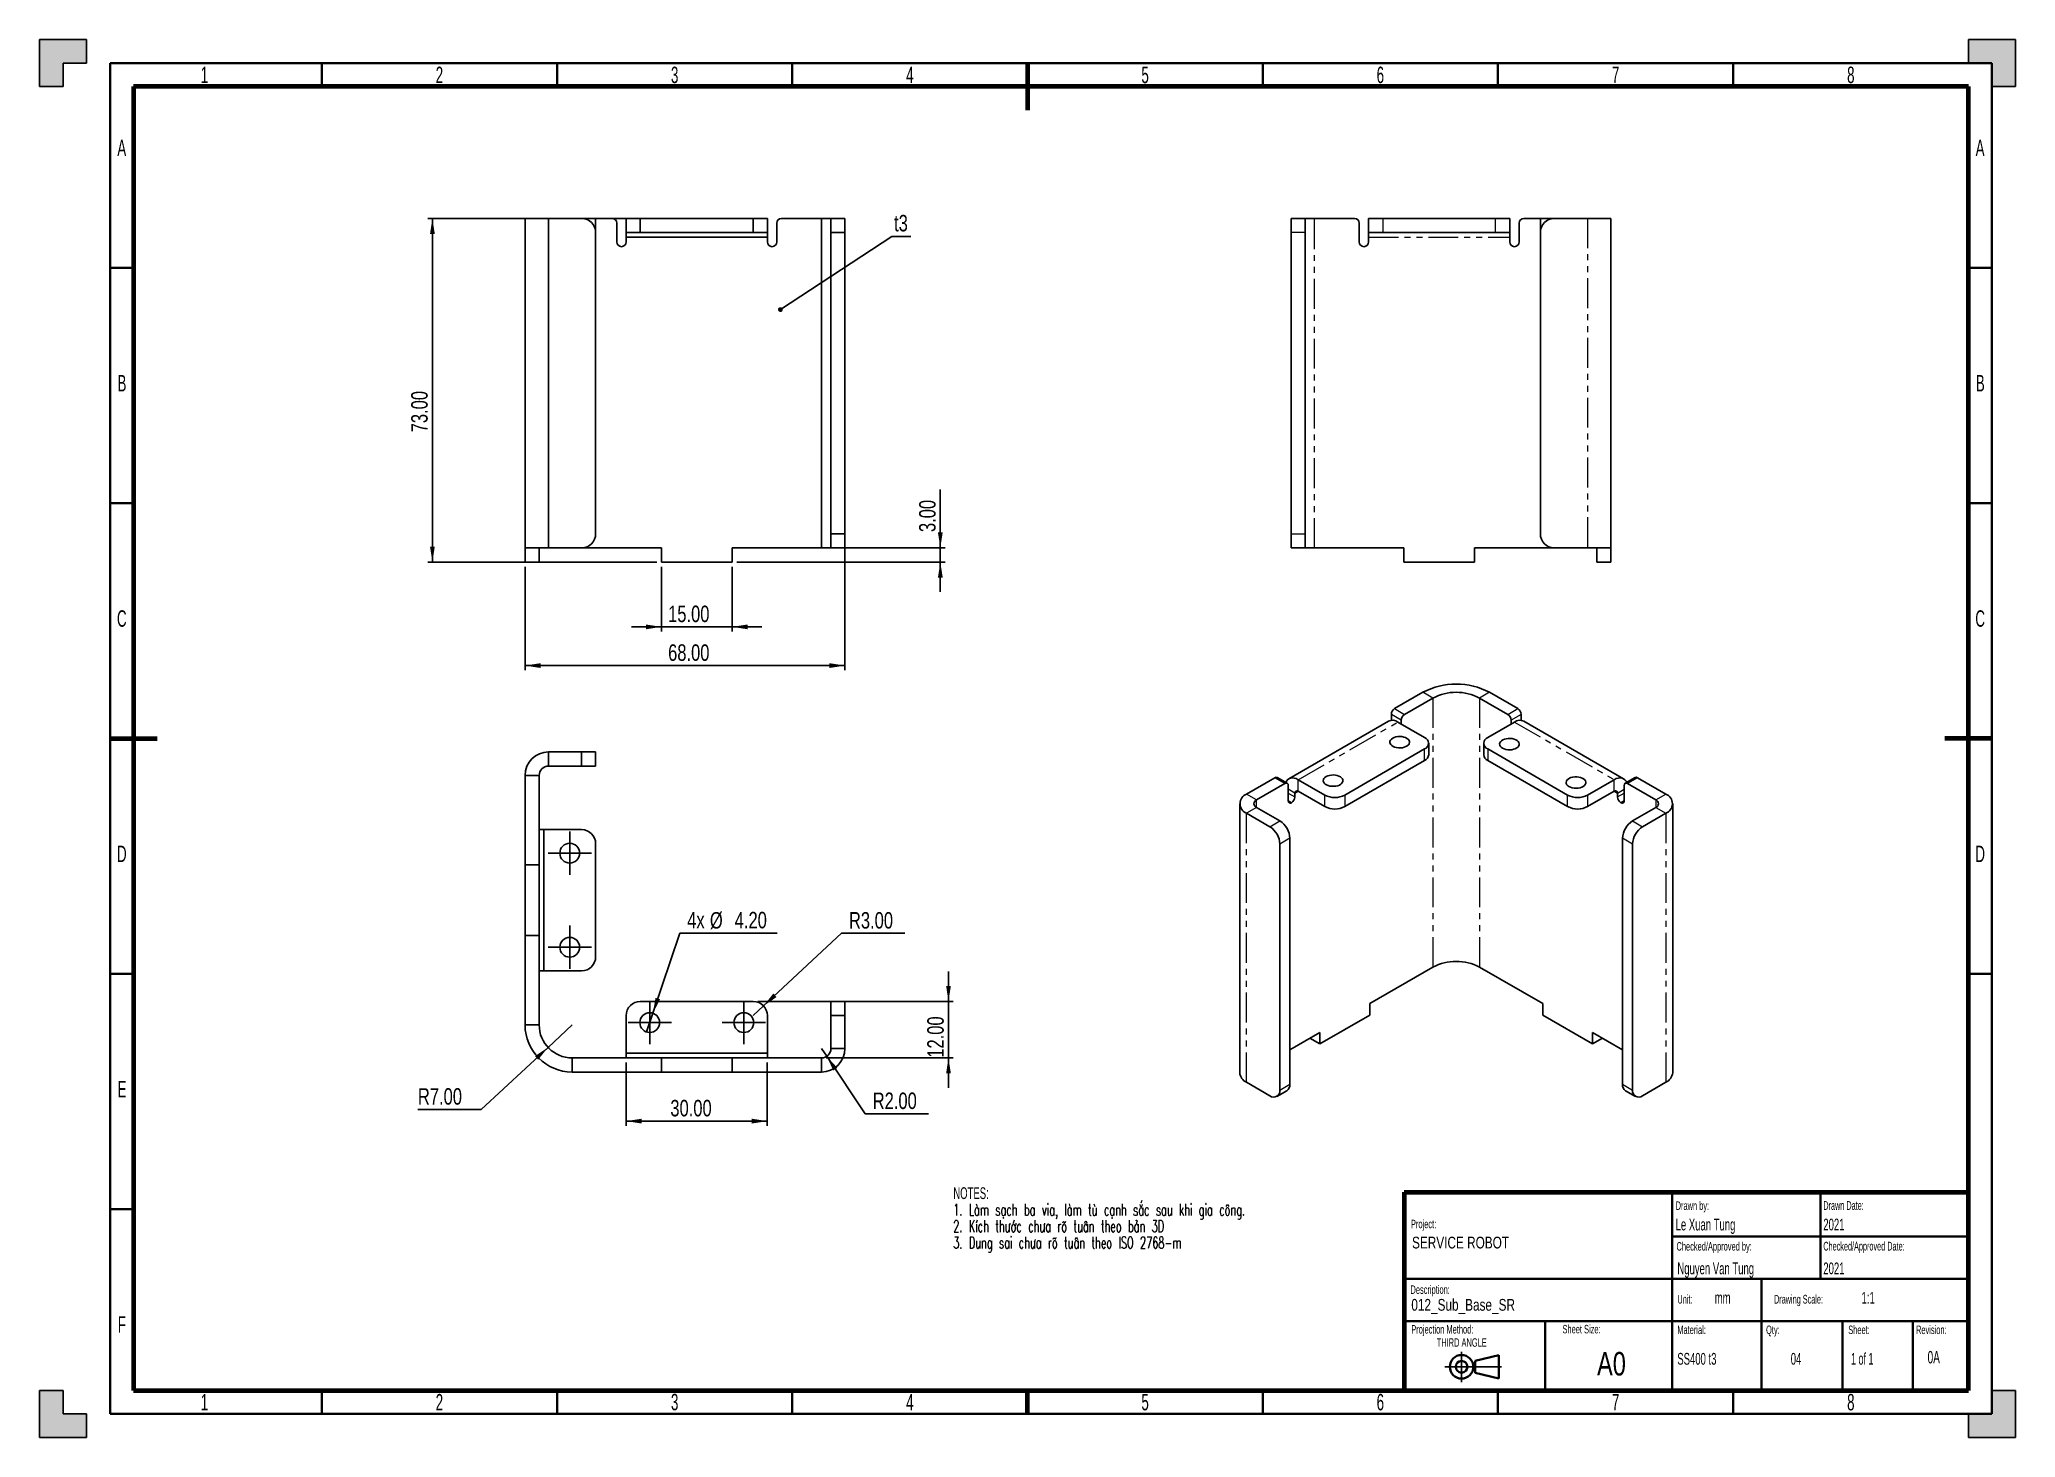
# Model space of a CAD drawing. Header units: millimetres. Extents: x 0 to 420, y 0 to 297.
import ezdxf

# ---------------------------------------------------------------- set-up
doc = ezdxf.new("R2010")
doc.units = ezdxf.units.MM
doc.linetypes.add('PHANTOM', pattern=[12.7, 6.35, -1.27, 1.27, -1.27, 1.27, -1.27])
doc.layers.add('BORDER', color=7, linetype='Continuous')
doc.layers.add('TRIM', color=7, linetype='Continuous')
doc.styles.add('SLDTEXTSTYLE0', font='TXT', dxfattribs={"width": 0.605})
doc.styles.add('SLDTEXTSTYLE1', font='TXT', dxfattribs={"width": 0.605, "bigfont": 'bigfont'})
doc.styles.add('SLDTEXTSTYLE2', font='TXT', dxfattribs={"width": 0.75})
doc.styles.add('SLDTEXTSTYLE3', font='TXT', dxfattribs={"width": 0.57})
doc.dimstyles.new('SLDDIMSTYLE0', dxfattribs={"dimtxt": 3.5, "dimasz": 3.302, "dimexe": 0, "dimexo": 0.0625, "dimgap": 0.875, "dimtad": 1, "dimrnd": 1e-09, "dimzin": 4, "dimdsep": 46, "dimtxsty": 'SLDTEXTSTYLE2', "dimsah": 1, "dimcen": 0.09, "dimadec": 0, "dimazin": 1, "dimtfac": 1, "dimtofl": 0, "dimtmove": 0, "dimatfit": 3, "dimfxl": 1, "dimfrac": 2, "dimtolj": 1, "dimtzin": 12, "dimarcsym": 0})
doc.dimstyles.new('SLDDIMSTYLE1', dxfattribs={"dimtxt": 3.5, "dimasz": 3.302, "dimexe": 0, "dimexo": 0.0625, "dimgap": 0.875, "dimtad": 1, "dimrnd": 1e-09, "dimzin": 4, "dimdsep": 46, "dimtxsty": 'SLDTEXTSTYLE2', "dimsah": 1, "dimcen": 0.09, "dimadec": 0, "dimazin": 1, "dimtfac": 1, "dimtmove": 0, "dimatfit": 0, "dimfxl": 1, "dimfrac": 2, "dimtolj": 1, "dimtzin": 12, "dimarcsym": 0})
doc.dimstyles.new('SLDDIMSTYLE2', dxfattribs={"dimtxt": 0.18, "dimasz": 1.016, "dimexe": 0, "dimexo": 0.0625, "dimgap": 0, "dimtad": 0, "dimtih": 1, "dimtoh": 1, "dimdec": 0, "dimrnd": 1e-09, "dimzin": 0, "dimdsep": 46, "dimtxsty": 'Standard', "dimblk1": 'DOT', "dimblk2": 'DOT', "dimsah": 1, "dimcen": 0.09, "dimadec": 0, "dimazin": 0, "dimtfac": 1.016, "dimtdec": 0, "dimtofl": 0, "dimtmove": 0, "dimatfit": 3, "dimldrblk": 'DOT', "dimfxl": 1, "dimfrac": 2, "dimtolj": 1, "dimtzin": 0, "dimarcsym": 0})
doc.dimstyles.new('SLDDIMSTYLE3', dxfattribs={"dimtxt": 3.5, "dimasz": 3.302, "dimexe": 0, "dimexo": 0.0625, "dimgap": 0.875, "dimtad": 0, "dimtih": 1, "dimtoh": 1, "dimrnd": 1e-09, "dimzin": 4, "dimdsep": 46, "dimtxsty": 'SLDTEXTSTYLE2', "dimblk1": 'NONE', "dimsah": 1, "dimcen": 0, "dimadec": 0, "dimazin": 1, "dimtfac": 1, "dimtmove": 0, "dimatfit": 3, "dimldrblk": 'NONE', "dimfxl": 1, "dimfrac": 2, "dimtolj": 1, "dimtzin": 12, "dimarcsym": 0})
doc.dimstyles.new('SLDDIMSTYLE4', dxfattribs={"dimtxt": 3.5, "dimasz": 3.302, "dimexe": 0, "dimexo": 0.0625, "dimgap": 0.875, "dimtad": 0, "dimtih": 1, "dimtoh": 1, "dimrnd": 1e-09, "dimzin": 4, "dimdsep": 46, "dimtxsty": 'SLDTEXTSTYLE2', "dimsah": 1, "dimcen": 0, "dimadec": 0, "dimazin": 1, "dimtfac": 1, "dimtofl": 0, "dimtmove": 0, "dimatfit": 3, "dimfxl": 1, "dimfrac": 2, "dimtolj": 1, "dimtzin": 12, "dimarcsym": 0})

# ---------------------------------------------------------------- blocks, each defined once
blk = doc.blocks.new('SW_NOTE_0')
at = {"layer": 'BORDER', "color": 0, "char_height": 2.5, "attachment_point": 1}
for s, insert, style in [('NOTES:', (0, 3.22), 'SLDTEXTSTYLE0'), ('1. Làm sạch ba via, làm tù cạnh sắc sau khi gia công.', (0, -0.29), 'SLDTEXTSTYLE1'), ('2. Kích thước chưa rõ tuân theo bản 3D', (0, -3.79), 'SLDTEXTSTYLE1'), ('3. Dung sai chưa rõ tuân theo ISO 2768-m', (0, -7.29), 'SLDTEXTSTYLE1')]:
    blk.add_mtext(s, dxfattribs=dict(at, insert=insert, style=style))
blk = doc.blocks.new('SW_NOTE_1')
at = {"layer": 'BORDER', "color": 0, "char_height": 1.8, "attachment_point": 1, "style": 'SLDTEXTSTYLE0'}
for s, insert in [('Projection Method:', (0, 2.32)), ('THIRD ANGLE', (5.4, -0.48))]:
    blk.add_mtext(s, dxfattribs=dict(at, insert=insert))
blk = doc.blocks.new('_D')
at = {"layer": 'BORDER'}
for p, q in [((126.7, 258.99), (82.51, 258.99)), ((83.51, 258.99), (83.51, 185.99)), ((131.2, 185.99), (82.51, 185.99))]:
    blk.add_line(p, q, dxfattribs=at)
for points in [[(83.51, 258.99), (83, 255.69), (84.02, 255.69)], [(83.51, 185.99), (84.02, 189.29), (83, 189.29)]]:
    blk.add_solid(points, dxfattribs=at)
at = {"layer": 'BORDER', "insert": (79, 213.55), "char_height": 3.5, "attachment_point": 1, "rotation": 90, "style": 'SLDTEXTSTYLE2'}
blk.add_mtext('73.00', dxfattribs=at)
blk = doc.blocks.new('_D_1')
at = {"layer": 'BORDER'}
for p, q in [((171.2, 190.99), (171.2, 162.99)), ((103.2, 184.99), (103.2, 162.99)), ((103.2, 163.99), (171.2, 163.99))]:
    blk.add_line(p, q, dxfattribs=at)
for points in [[(103.2, 163.99), (106.51, 163.48), (106.51, 164.5)], [(171.2, 163.99), (167.9, 164.5), (167.9, 163.48)]]:
    blk.add_solid(points, dxfattribs=at)
at = {"layer": 'BORDER', "insert": (133.61, 168.5), "char_height": 3.5, "attachment_point": 1, "style": 'SLDTEXTSTYLE2'}
blk.add_mtext('68.00', dxfattribs=at)
blk = doc.blocks.new('_D_2')
at = {"layer": 'BORDER'}
for p, q in [((132.2, 184.99), (132.2, 171.22)), ((147.2, 184.99), (147.2, 171.22)), ((132.2, 172.22), (125.85, 172.22)), ((132.2, 172.22), (147.2, 172.22)), ((147.2, 172.22), (153.55, 172.22))]:
    blk.add_line(p, q, dxfattribs=at)
for points in [[(132.2, 172.22), (128.9, 172.72), (128.9, 171.71)], [(147.2, 172.22), (150.51, 171.71), (150.51, 172.72)]]:
    blk.add_solid(points, dxfattribs=at)
at = {"layer": 'BORDER', "insert": (133.61, 176.73), "char_height": 3.5, "attachment_point": 1, "style": 'SLDTEXTSTYLE2'}
blk.add_mtext('15.00', dxfattribs=at)
blk = doc.blocks.new('_D_3')
at = {"layer": 'BORDER'}
for p, q in [((191.47, 188.99), (191.47, 201.41)), ((148.2, 185.99), (192.47, 185.99)), ((169.2, 188.99), (192.47, 188.99)), ((191.47, 185.99), (191.47, 188.99)), ((191.47, 185.99), (191.47, 179.64))]:
    blk.add_line(p, q, dxfattribs=at)
for points in [[(191.47, 188.99), (191.98, 192.29), (190.96, 192.29)], [(191.47, 185.99), (190.96, 182.69), (191.98, 182.69)]]:
    blk.add_solid(points, dxfattribs=at)
at = {"layer": 'BORDER', "insert": (186.96, 192.36), "char_height": 3.5, "attachment_point": 1, "rotation": 90, "style": 'SLDTEXTSTYLE2'}
blk.add_mtext('3.00', dxfattribs=at)
blk = doc.blocks.new('SW_NOTE_2')
at = {"layer": 'BORDER', "color": 0}
blk.add_line((4.04, 0), (0, 0), dxfattribs=at)
at = {"layer": 'BORDER', "color": 0, "insert": (0.49, 4.57), "char_height": 3.5, "attachment_point": 1, "style": 'SLDTEXTSTYLE2'}
blk.add_mtext('t3', dxfattribs=at)
blk = doc.blocks.new('_DOT')
at = {"color": 0, "linetype": 'ByBlock', "lineweight": -2}
blk.add_line((-0.5, 0), (-1, 0), dxfattribs=at)
at = {"color": 0, "linetype": 'ByBlock', "const_width": 0.5}
blk.add_lwpolyline([(-0.25, 0, 1), (0.25, 0, 1)], format="xyb", close=True, dxfattribs=at)
blk = doc.blocks.new('_D_4')
at = {"layer": 'BORDER'}
for p, q in [((130.37, 90.13), (136.08, 107.11)), ((136.08, 107.11), (156.82, 107.11)), ((129.03, 86.15), (130.37, 90.13))]:
    blk.add_line(p, q, dxfattribs=at)
blk.add_solid([(130.37, 90.13), (131.91, 93.1), (130.94, 93.42)], dxfattribs=at)
at = {"layer": 'BORDER', "char_height": 3.5, "attachment_point": 1, "style": 'SLDTEXTSTYLE2'}
for s, insert in [('4x', (137.67, 111.67)), ('%%c', (142.49, 111.62)), ('4.20', (147.77, 111.67))]:
    blk.add_mtext(s, dxfattribs=dict(at, insert=insert))
blk = doc.blocks.new('_NONE')
blk = doc.blocks.new('_D_5')
at = {"layer": 'BORDER'}
for p, q in [((166.2, 82.64), (167.32, 80.98)), ((167.32, 80.98), (175.51, 68.77)), ((175.51, 68.77), (188.98, 68.77))]:
    blk.add_line(p, q, dxfattribs=at)
blk.add_solid([(167.32, 80.98), (168.73, 77.95), (169.58, 78.52)], dxfattribs=at)
at = {"layer": 'BORDER', "insert": (177.1, 73.28), "char_height": 3.5, "attachment_point": 1, "style": 'SLDTEXTSTYLE2'}
blk.add_mtext('R2.00', dxfattribs=at)
blk = doc.blocks.new('_D_6')
at = {"layer": 'BORDER'}
for p, q in [((113.2, 87.64), (108.08, 82.88)), ((108.08, 82.88), (93.9, 69.7)), ((93.9, 69.7), (80.43, 69.7))]:
    blk.add_line(p, q, dxfattribs=at)
blk.add_solid([(108.08, 82.88), (105.31, 81), (106, 80.26)], dxfattribs=at)
at = {"layer": 'BORDER', "insert": (80.43, 74.21), "char_height": 3.5, "attachment_point": 1, "style": 'SLDTEXTSTYLE2'}
blk.add_mtext('R7.00', dxfattribs=at)
blk = doc.blocks.new('_D_7')
at = {"layer": 'BORDER'}
for p, q in [((124.7, 79.64), (124.7, 66.21)), ((154.7, 79.64), (154.7, 66.21)), ((124.7, 67.21), (154.7, 67.21))]:
    blk.add_line(p, q, dxfattribs=at)
for points in [[(124.7, 67.21), (128.01, 66.7), (128.01, 67.72)], [(154.7, 67.21), (151.4, 67.72), (151.4, 66.7)]]:
    blk.add_solid(points, dxfattribs=at)
at = {"layer": 'BORDER', "insert": (134.09, 71.72), "char_height": 3.5, "attachment_point": 1, "style": 'SLDTEXTSTYLE2'}
blk.add_mtext('30.00', dxfattribs=at)
blk = doc.blocks.new('_D_8')
at = {"layer": 'BORDER'}
for p, q in [((153.9, 91.69), (170.46, 107.11)), ((170.46, 107.11), (183.93, 107.11)), ((151.7, 89.64), (153.9, 91.69))]:
    blk.add_line(p, q, dxfattribs=at)
blk.add_solid([(153.9, 91.69), (156.66, 93.56), (155.97, 94.31)], dxfattribs=at)
at = {"layer": 'BORDER', "insert": (172.05, 111.62), "char_height": 3.5, "attachment_point": 1, "style": 'SLDTEXTSTYLE2'}
blk.add_mtext('R3.00', dxfattribs=at)
blk = doc.blocks.new('_D_9')
at = {"layer": 'BORDER'}
for p, q in [((193.2, 92.64), (193.2, 98.99)), ((152.7, 92.64), (194.2, 92.64)), ((193.2, 92.64), (193.2, 80.64)), ((167.2, 80.64), (194.2, 80.64)), ((193.2, 80.64), (193.2, 74.29))]:
    blk.add_line(p, q, dxfattribs=at)
for points in [[(193.2, 92.64), (193.71, 95.94), (192.7, 95.94)], [(193.2, 80.64), (192.7, 77.34), (193.71, 77.34)]]:
    blk.add_solid(points, dxfattribs=at)
at = {"layer": 'BORDER', "insert": (188.69, 80.68), "char_height": 3.5, "attachment_point": 1, "rotation": 90, "style": 'SLDTEXTSTYLE2'}
blk.add_mtext('12.00', dxfattribs=at)
blk = doc.blocks.new('SW_CENTERMARKSYMBOL_0')
at = {"layer": 'BORDER', "color": 0}
for p, q in [((0, 2.5), (0, 4.6)), ((-2.5, 0), (-4.6, 0)), ((0, 0), (-2.5, 0)), ((0, 0), (0, 2.5)), ((0, 0), (0, -2.5)), ((0, 0), (2.5, 0)), ((2.5, 0), (4.6, 0)), ((0, -2.5), (0, -4.6))]:
    blk.add_line(p, q, dxfattribs=at)
blk = doc.blocks.new('SW_CENTERMARKSYMBOL_1')
at = {"layer": 'BORDER', "color": 0}
for p, q in [((0, 2.5), (0, 4.6)), ((-2.5, 0), (-4.6, 0)), ((0, 0), (-2.5, 0)), ((0, 0), (0, 2.5)), ((0, 0), (0, -2.5)), ((0, 0), (2.5, 0)), ((2.5, 0), (4.6, 0)), ((0, -2.5), (0, -4.6))]:
    blk.add_line(p, q, dxfattribs=at)
blk = doc.blocks.new('SW_CENTERMARKSYMBOL_2')
at = {"layer": 'BORDER', "color": 0}
for p, q in [((0, 2.5), (0, 4.6)), ((-2.5, 0), (-4.6, 0)), ((0, 0), (-2.5, 0)), ((0, 0), (0, 2.5)), ((0, 0), (0, -2.5)), ((0, 0), (2.5, 0)), ((2.5, 0), (4.6, 0)), ((0, -2.5), (0, -4.6))]:
    blk.add_line(p, q, dxfattribs=at)
blk = doc.blocks.new('SW_CENTERMARKSYMBOL_3')
at = {"layer": 'BORDER', "color": 0}
for p, q in [((0, 2.5), (0, 4.6)), ((-2.5, 0), (-4.6, 0)), ((0, 0), (-2.5, 0)), ((0, 0), (0, 2.5)), ((0, 0), (0, -2.5)), ((0, 0), (2.5, 0)), ((2.5, 0), (4.6, 0)), ((0, -2.5), (0, -4.6))]:
    blk.add_line(p, q, dxfattribs=at)

msp = doc.modelspace()

# ---------------------------------------------------------------- hatches: boundary and pattern name
at = {"layer": 'TRIM'}
for points in [[(10, 292), (10, 297), (0, 297), (0, 287), (5, 287), (5, 292)], [(415, 292), (415, 287), (420, 287), (420, 297), (410, 297), (410, 292)], [(5, 10), (0, 10), (0, 0), (10, 0), (10, 5), (5, 5)], [(420, 10), (415, 10), (415, 5), (410, 5), (410, 0), (420, 0)]]:
    msp.add_hatch(color=256, dxfattribs=at).paths.add_polyline_path(points, flags=0)

# ---------------------------------------------------------------- linework, layer by layer
at = {"color": 7, "linetype": 'Continuous', "lineweight": 25}
for p, q in [((103.203, 258.991), (108.203, 258.991)), ((103.203, 188.991), (103.203, 258.991)), ((108.203, 188.991), (108.203, 258.991)), ((115.203, 258.991), (108.203, 258.991)), ((115.203, 258.991), (118.203, 258.991)), ((118.203, 258.991), (118.203, 255.991)), ((118.203, 258.991), (121.703, 258.991)), ((122.703, 257.991), (122.703, 253.991)), ((124.703, 255.991), (124.703, 258.991)), ((124.703, 258.991), (127.703, 258.991)), ((127.703, 258.991), (127.703, 255.991)), ((127.703, 258.991), (151.703, 258.991)), ((151.703, 255.991), (151.703, 258.991)), ((151.703, 258.991), (154.703, 258.991)), ((154.703, 258.991), (154.703, 255.991)), ((156.703, 257.991), (156.703, 253.991)), ((157.703, 258.991), (166.203, 258.991)), ((168.203, 258.991), (166.203, 258.991)), ((166.203, 258.991), (166.203, 188.991)), ((168.203, 258.991), (171.203, 258.991)), ((168.203, 255.991), (168.203, 258.991)), ((171.203, 258.991), (171.203, 255.991)), ((266.011, 258.991), (269.011, 258.991)), ((266.011, 255.991), (266.011, 258.991)), ((269.011, 258.991), (269.011, 255.991)), ((271.011, 258.991), (269.011, 258.991)), ((271.011, 258.991), (279.511, 258.991)), ((280.511, 257.991), (280.511, 253.991)), ((282.511, 255.991), (282.511, 258.991)), ((282.511, 258.991), (285.511, 258.991)), ((285.511, 258.991), (309.511, 258.991)), ((309.511, 258.991), (312.511, 258.991)), ((312.511, 258.991), (312.511, 255.991)), ((314.511, 257.991), (314.511, 253.991)), ((315.511, 258.991), (319.011, 258.991)), ((319.011, 255.991), (319.011, 258.991)), ((319.011, 258.991), (322.011, 258.991)), ((329.011, 258.991), (322.011, 258.991)), ((329.011, 258.991), (334.011, 258.991)), ((334.011, 258.991), (334.011, 188.991)), ((118.203, 191.991), (118.203, 255.991)), ((127.703, 255.991), (124.703, 255.991)), ((124.703, 255.991), (124.703, 254.991)), ((124.703, 254.991), (154.703, 254.991)), ((124.703, 254.991), (124.703, 253.991)), ((127.703, 255.991), (151.703, 255.991)), ((154.703, 255.991), (151.703, 255.991)), ((154.703, 254.991), (154.703, 255.991)), ((154.703, 254.991), (154.703, 253.991)), ((168.203, 255.991), (168.203, 191.991)), ((171.203, 255.991), (168.203, 255.991)), ((171.203, 255.991), (171.203, 191.991)), ((266.011, 191.991), (266.011, 255.991)), ((269.011, 191.991), (269.011, 255.991)), ((285.511, 255.991), (282.511, 255.991)), ((282.511, 255.991), (282.511, 254.991)), ((282.511, 254.991), (282.511, 253.991)), ((285.511, 255.991), (309.511, 255.991)), ((312.511, 255.991), (309.511, 255.991)), ((312.511, 254.991), (312.511, 255.991)), ((312.511, 253.991), (312.511, 254.991)), ((319.011, 255.991), (319.011, 191.991)), ((168.203, 191.991), (171.203, 191.991)), ((168.203, 188.991), (168.203, 191.991)), ((171.203, 191.991), (171.203, 188.991)), ((266.011, 188.991), (266.011, 191.991)), ((269.011, 191.991), (269.011, 188.991)), ((108.203, 188.991), (103.203, 188.991)), ((103.203, 188.991), (103.203, 185.991)), ((103.203, 185.991), (106.203, 185.991)), ((106.203, 188.991), (106.203, 185.991)), ((108.203, 188.991), (115.203, 188.991)), ((115.203, 188.991), (132.203, 188.991)), ((132.203, 188.991), (132.203, 185.991)), ((132.203, 185.991), (147.203, 185.991)), ((147.203, 188.991), (166.203, 188.991)), ((147.203, 185.991), (147.203, 188.991)), ((166.203, 188.991), (168.203, 188.991)), ((171.203, 188.991), (168.203, 188.991)), ((269.011, 188.991), (266.011, 188.991)), ((269.011, 188.991), (271.011, 188.991)), ((271.011, 188.991), (290.011, 188.991)), ((290.011, 188.991), (290.011, 185.991)), ((290.011, 185.991), (305.011, 185.991)), ((305.011, 185.991), (305.011, 188.991)), ((305.011, 188.991), (322.011, 188.991)), ((322.011, 188.991), (329.011, 188.991)), ((334.011, 188.991), (329.011, 188.991)), ((331.011, 185.991), (331.011, 188.991)), ((334.011, 185.991), (331.011, 185.991)), ((334.011, 185.991), (334.011, 188.991)), ((288.043, 154.856), (294.053, 158.326)), ((290.164, 153.631), (296.175, 157.101)), ((306.074, 157.101), (312.085, 153.631)), ((308.196, 158.326), (314.206, 154.856)), ((286.75, 152.196), (265.537, 139.95)), ((287.336, 153.631), (287.336, 152.377)), ((294.407, 148.733), (288.75, 151.998)), ((289.457, 152.406), (289.457, 151.59)), ((313.499, 151.998), (307.842, 148.733)), ((312.792, 152.406), (312.792, 151.59)), ((314.913, 153.631), (314.913, 152.377)), ((336.712, 139.95), (315.499, 152.196)), ((295.286, 145.059), (295.286, 147.508)), ((306.963, 147.508), (306.963, 145.059)), ((108.203, 142.641), (108.203, 145.641)), ((108.203, 145.641), (115.203, 145.641)), ((115.203, 142.641), (115.203, 145.641)), ((115.203, 145.641), (118.203, 145.641)), ((118.203, 145.641), (118.203, 142.641)), ((277.436, 136.487), (294.407, 146.284)), ((277.436, 134.037), (294.407, 143.834)), ((307.842, 146.284), (324.813, 136.487)), ((307.842, 143.834), (324.813, 134.037)), ((106.203, 140.641), (103.203, 140.641)), ((103.203, 140.641), (103.203, 121.641)), ((106.203, 140.641), (106.203, 121.641)), ((108.203, 142.641), (115.203, 142.641)), ((118.203, 142.641), (115.203, 142.641)), ((256.577, 136.691), (262.587, 140.16)), ((258.698, 135.466), (264.709, 138.936)), ((265.208, 138.985), (263.087, 140.21)), ((267.537, 139.752), (273.194, 136.487)), ((329.055, 136.487), (334.712, 139.752)), ((339.162, 140.21), (337.041, 138.985)), ((337.541, 138.936), (343.551, 135.466)), ((339.662, 140.16), (345.672, 136.691)), ((255.112, 134.65), (255.112, 77.492)), ((265.416, 138.528), (265.416, 135.261)), ((266.83, 136.894), (266.83, 136.078)), ((267.537, 137.303), (273.194, 134.037)), ((329.055, 134.037), (334.712, 137.303)), ((335.419, 136.894), (335.419, 136.078)), ((336.833, 138.528), (336.833, 135.261)), ((347.137, 77.492), (347.137, 134.65)), ((261.527, 129.751), (256.577, 132.609)), ((263.648, 130.976), (258.698, 133.833)), ((343.551, 133.833), (338.601, 130.976)), ((345.672, 132.609), (340.723, 129.751)), ((107.203, 129.141), (106.203, 129.141)), ((107.203, 99.141), (107.203, 129.141)), ((107.203, 129.141), (115.203, 129.141)), ((118.203, 126.141), (118.203, 102.141)), ((263.648, 73.818), (263.648, 126.077)), ((265.769, 75.043), (265.769, 127.302)), ((336.48, 127.302), (336.48, 75.043)), ((338.601, 126.077), (338.601, 73.818)), ((103.203, 121.641), (106.203, 121.641)), ((103.203, 121.641), (103.203, 106.641)), ((106.203, 121.641), (106.203, 106.641)), ((103.203, 106.641), (106.203, 106.641)), ((103.203, 106.641), (103.203, 87.641)), ((106.203, 106.641), (106.203, 87.641)), ((106.203, 99.141), (107.203, 99.141)), ((115.203, 99.141), (107.203, 99.141)), ((282.74, 92.187), (296.175, 99.943)), ((306.074, 99.943), (319.509, 92.187)), ((127.703, 92.641), (151.703, 92.641)), ((168.203, 92.641), (171.203, 92.641)), ((168.203, 89.641), (168.203, 92.641)), ((171.203, 92.641), (171.203, 89.641)), ((124.703, 81.641), (124.703, 89.641)), ((154.703, 89.641), (154.703, 81.641)), ((171.203, 89.641), (168.203, 89.641)), ((168.203, 89.641), (168.203, 82.641)), ((171.203, 89.641), (171.203, 82.641)), ((272.133, 83.615), (282.74, 89.738)), ((282.74, 89.738), (282.74, 92.187)), ((319.509, 92.187), (319.509, 89.738)), ((319.509, 89.738), (330.116, 83.615)), ((103.203, 87.641), (106.203, 87.641)), ((265.769, 82.39), (272.133, 86.064)), ((270.012, 84.84), (270.012, 84.839)), ((270.012, 84.839), (272.133, 83.615)), ((272.133, 86.064), (272.133, 83.615)), ((330.116, 86.064), (336.48, 82.39)), ((330.116, 83.615), (330.116, 86.064)), ((332.237, 84.839), (330.116, 83.615)), ((332.237, 84.839), (332.237, 84.84)), ((113.203, 80.641), (113.203, 77.641)), ((113.203, 80.641), (132.203, 80.641)), ((154.703, 81.641), (124.703, 81.641)), ((124.703, 81.641), (124.703, 80.641)), ((132.203, 80.641), (147.203, 80.641)), ((132.203, 77.641), (132.203, 80.641)), ((147.203, 77.641), (147.203, 80.641)), ((147.203, 80.641), (166.203, 80.641)), ((154.703, 80.641), (154.703, 81.641)), ((166.203, 80.641), (166.203, 77.641)), ((168.203, 82.641), (171.203, 82.641)), ((113.203, 77.641), (132.203, 77.641)), ((132.203, 77.641), (147.203, 77.641)), ((147.203, 77.641), (166.203, 77.641)), ((256.577, 75.451), (261.527, 72.593)), ((263.026, 72.445), (265.148, 73.669)), ((337.101, 73.669), (339.223, 72.445)), ((340.723, 72.593), (345.672, 75.451))]:
    msp.add_line(p, q, dxfattribs=at)
at = {"color": 8, "linetype": 'PHANTOM', "lineweight": 18}
for p, q in [((271.011, 188.991), (271.011, 258.991)), ((285.511, 258.991), (285.511, 255.991)), ((309.511, 255.991), (309.511, 258.991)), ((329.011, 258.991), (329.011, 188.991)), ((269.011, 255.991), (266.011, 255.991)), ((282.511, 254.991), (312.511, 254.991)), ((266.011, 191.991), (269.011, 191.991)), ((296.175, 157.101), (294.053, 158.326)), ((296.175, 157.101), (296.175, 99.943)), ((308.196, 158.326), (306.074, 157.101)), ((306.074, 157.101), (306.074, 99.943)), ((267.537, 139.752), (288.75, 151.998)), ((289.457, 152.406), (287.336, 153.631)), ((288.043, 154.856), (290.164, 153.631)), ((312.085, 153.631), (314.206, 154.856)), ((314.913, 153.631), (312.792, 152.406)), ((313.499, 151.998), (334.712, 139.752)), ((294.407, 143.834), (294.407, 146.284)), ((307.842, 146.284), (307.842, 143.834)), ((264.709, 138.936), (262.587, 140.16)), ((267.537, 137.303), (267.537, 139.752)), ((334.712, 137.303), (334.712, 139.752)), ((339.662, 140.16), (337.541, 138.936)), ((258.698, 135.466), (256.577, 136.691)), ((258.698, 133.833), (258.698, 135.466)), ((266.83, 136.894), (265.416, 137.711)), ((265.416, 136.894), (266.83, 136.078)), ((266.123, 134.853), (265.416, 135.261)), ((266.83, 136.894), (267.537, 137.303)), ((273.194, 134.037), (273.194, 136.487)), ((277.436, 136.487), (277.436, 134.037)), ((324.813, 134.037), (324.813, 136.487)), ((329.055, 136.487), (329.055, 134.037)), ((334.712, 137.303), (335.419, 136.894)), ((335.419, 136.894), (336.833, 137.711)), ((335.419, 136.078), (336.833, 136.894)), ((336.833, 135.261), (336.126, 134.853)), ((343.551, 135.466), (345.672, 136.691)), ((343.551, 135.466), (343.551, 133.833)), ((258.698, 133.833), (256.577, 132.609)), ((256.577, 75.451), (256.577, 132.609)), ((261.527, 129.751), (263.648, 130.976)), ((338.601, 130.976), (340.723, 129.751)), ((343.551, 133.833), (345.672, 132.609)), ((345.672, 132.609), (345.672, 75.451)), ((265.769, 127.302), (263.648, 126.077)), ((338.601, 126.077), (336.48, 127.302)), ((263.648, 73.818), (265.769, 75.043)), ((336.48, 75.043), (338.601, 73.818))]:
    msp.add_line(p, q, dxfattribs=at)
at = {"color": 7, "linetype": 'Continuous', "lineweight": 25, "flags": 128}
for points in [[(287.619, 148.569), (287.35, 148.379), (287.154, 148.162), (287.037, 147.926), (287.004, 147.682), (287.058, 147.438), (287.195, 147.206), (287.411, 146.995), (287.696, 146.813), (288.038, 146.668), (288.424, 146.565), (288.838, 146.51), (289.263, 146.503), (289.681, 146.547), (290.076, 146.638), (290.431, 146.773), (290.731, 146.946), (290.965, 147.151), (291.123, 147.379), (291.198, 147.62), (291.187, 147.865), (291.091, 148.104), (290.913, 148.327), (290.662, 148.525), (290.347, 148.689), (289.98, 148.814), (289.578, 148.893), (289.157, 148.924), (288.733, 148.906), (288.325, 148.838), (287.948, 148.724), (287.619, 148.569)], [(310.953, 146.447), (311.283, 146.292), (311.659, 146.178), (312.068, 146.111), (312.491, 146.092), (312.913, 146.123), (313.315, 146.202), (313.681, 146.327), (313.996, 146.491), (314.248, 146.689), (314.425, 146.912), (314.521, 147.151), (314.532, 147.396), (314.457, 147.638), (314.3, 147.865), (314.066, 148.07), (313.765, 148.244), (313.411, 148.379), (313.016, 148.47), (312.598, 148.513), (312.173, 148.507), (311.759, 148.451), (311.373, 148.349), (311.03, 148.204), (310.746, 148.022), (310.53, 147.81), (310.393, 147.578), (310.339, 147.335), (310.371, 147.09), (310.488, 146.854), (310.685, 146.637), (310.953, 146.447)], [(267.537, 139.752), (267.094, 139.967), (266.663, 140.097), (266.253, 140.138), (265.874, 140.088), (265.537, 139.95), (265.249, 139.727), (265.017, 139.424), (264.891, 139.168)], [(273.477, 140.405), (273.208, 140.215), (273.011, 139.998), (272.895, 139.762), (272.862, 139.517), (272.916, 139.274), (273.053, 139.042), (273.269, 138.831), (273.554, 138.649), (273.896, 138.503), (274.282, 138.401), (274.696, 138.346), (275.121, 138.339), (275.539, 138.383), (275.934, 138.474), (276.289, 138.609), (276.589, 138.782), (276.823, 138.987), (276.981, 139.215), (277.056, 139.456), (277.045, 139.701), (276.949, 139.94), (276.771, 140.163), (276.52, 140.361), (276.205, 140.525), (275.838, 140.65), (275.436, 140.729), (275.015, 140.76), (274.591, 140.741), (274.183, 140.674), (273.806, 140.56), (273.477, 140.405)], [(325.095, 138.283), (325.425, 138.128), (325.801, 138.014), (326.21, 137.947), (326.634, 137.928), (327.055, 137.959), (327.457, 138.038), (327.823, 138.163), (328.139, 138.327), (328.39, 138.525), (328.567, 138.748), (328.664, 138.987), (328.674, 139.232), (328.599, 139.473), (328.442, 139.701), (328.208, 139.906), (327.907, 140.08), (327.553, 140.214), (327.158, 140.305), (326.74, 140.349), (326.315, 140.343), (325.901, 140.287), (325.515, 140.185), (325.173, 140.04), (324.888, 139.857), (324.672, 139.646), (324.535, 139.414), (324.481, 139.171), (324.513, 138.926), (324.63, 138.69), (324.827, 138.473), (325.095, 138.283)], [(337.358, 139.168), (337.232, 139.424), (337, 139.727), (336.712, 139.95), (336.375, 140.088), (335.996, 140.138), (335.586, 140.097), (335.155, 139.967), (334.712, 139.752)]]:
    msp.add_lwpolyline(points, dxfattribs=at)
at = {"color": 7, "linetype": 'Continuous', "lineweight": 25}
for centre in [(112.703, 124.141), (112.703, 104.141), (129.703, 88.141), (149.703, 88.141)]:
    msp.add_circle(centre, 2.1, dxfattribs=at)
for centre, radius, start, end in [((115.203, 255.991), 3, 0, 90), ((121.703, 257.991), 1, 0, 90), ((157.703, 257.991), 1, 90, 180), ((279.511, 257.991), 1, 0, 90), ((315.511, 257.991), 1, 90, 180), ((322.011, 255.991), 3, 90, 180), ((123.703, 253.991), 1, 180, 270), ((123.703, 253.991), 1, 270, 0), ((155.703, 253.991), 1, 180, 270), ((155.703, 253.991), 1, 270, 0), ((281.511, 253.991), 1, 180, 270), ((281.511, 253.991), 1, 270, 0), ((313.511, 253.991), 1, 180, 270), ((313.511, 253.991), 1, 270, 0), ((115.203, 191.991), 3, 270, 0), ((322.011, 191.991), 3, 180, 270), ((301.125, 144.715), 15.337, 62.54603, 117.45397), ((301.125, 147.61), 10.704, 62.45764, 117.54236), ((287.575, 150.328), 2.042, 54.87485, 113.81469), ((288.871, 153.561), 1.537, 122.60548, 177.39452), ((290.992, 152.337), 1.537, 122.60548, 177.39452), ((311.257, 152.337), 1.537, 2.60548, 57.39452), ((314.669, 150.384), 1.994, 65.39271, 125.91774), ((313.378, 153.561), 1.537, 2.60548, 57.39452), ((293.929, 147.508), 1.315, 291.31255, 68.68745), ((308.32, 147.508), 1.315, 111.31255, 248.68745), ((108.203, 140.641), 5, 90, 180), ((293.786, 145.207), 1.507, 294.33324, 354.34662), ((308.427, 145.181), 1.468, 184.78227, 246.53787), ((108.203, 140.641), 2, 90, 180), ((262.88, 139.752), 0.503, 65.69288, 125.61758), ((264.985, 138.597), 0.437, 350.78596, 129.20329), ((337.264, 138.597), 0.437, 50.79671, 189.21404), ((339.369, 139.752), 0.503, 54.38242, 114.30712), ((257.351, 134.65), 2.183, 110.78342, 249.21658), ((259.008, 134.65), 0.873, 110.78342, 249.21658), ((265.847, 135.191), 0.437, 170.78596, 309.20329), ((265.295, 136.148), 1.537, 302.60548, 357.39452), ((267.261, 136.964), 0.437, 50.79671, 189.21404), ((275.315, 140.558), 4.591, 242.48054, 297.51946), ((326.934, 140.558), 4.591, 242.48054, 297.51946), ((334.988, 136.964), 0.437, 350.78596, 129.20329), ((336.954, 136.148), 1.537, 182.60548, 237.39452), ((336.402, 135.191), 0.437, 230.79671, 9.21404), ((343.241, 134.65), 0.873, 290.78342, 69.21658), ((344.898, 134.65), 2.183, 290.78342, 69.21658), ((261.183, 127.103), 4.59, 2.4764, 57.5236), ((275.315, 138.109), 4.591, 242.48054, 297.51946), ((326.934, 138.109), 4.591, 242.48054, 297.51946), ((341.066, 127.103), 4.59, 122.4763, 177.5237), ((115.203, 126.141), 3, 0, 90), ((259.062, 125.879), 4.59, 2.4763, 57.5237), ((343.187, 125.879), 4.59, 122.4764, 177.5236), ((115.203, 102.141), 3, 270, 0), ((301.125, 90.452), 10.704, 62.45764, 117.54236), ((127.703, 89.641), 3, 90, 180), ((151.703, 89.641), 3, 0, 90), ((113.203, 87.641), 10, 180, 270), ((113.203, 87.641), 7, 180, 270), ((166.203, 82.641), 2, 270, 0), ((166.203, 82.641), 5, 270, 0), ((257.625, 77.749), 2.526, 185.8452, 245.47494), ((344.624, 77.749), 2.526, 294.52506, 354.1548), ((262.348, 73.62), 1.315, 231.32581, 8.68494), ((264.31, 74.876), 1.469, 304.77892, 6.53326), ((337.98, 74.894), 1.507, 174.33758, 234.35024), ((339.901, 73.62), 1.315, 171.31468, 308.67457)]:
    msp.add_arc(centre, radius, start, end, dxfattribs=at)
at = {"layer": 'BORDER', "linetype": 'Continuous', "lineweight": 35}
for p, q in [((415, 292), (15, 292)), ((15, 292), (15, 5)), ((60, 287), (60, 292)), ((110, 292), (110, 287)), ((160, 287), (160, 292)), ((260, 287), (260, 292)), ((310, 292), (310, 287)), ((360, 287), (360, 292)), ((415, 5), (415, 292)), ((15, 248.5), (20, 248.5)), ((415, 248.5), (410, 248.5)), ((20, 198.5), (15, 198.5)), ((410, 198.5), (415, 198.5)), ((20, 98.5), (15, 98.5)), ((410, 98.5), (415, 98.5)), ((15, 48.5), (20, 48.5)), ((365.986, 10.144), (365.986, 33.714)), ((410.004, 24.714), (347.058, 24.714)), ((383.204, 10.144), (383.204, 24.714)), ((398.204, 10.144), (398.204, 24.714)), ((310.16, 17.509), (305.16, 16.259)), ((310.16, 12.509), (310.16, 17.509)), ((305.16, 16.259), (305.16, 13.759)), ((305.16, 13.759), (310.16, 12.509)), ((60, 5), (60, 10)), ((110, 10), (110, 5)), ((160, 5), (160, 10)), ((260, 5), (260, 10)), ((310, 10), (310, 5)), ((360, 5), (360, 10)), ((15, 5), (415, 5))]:
    msp.add_line(p, q, dxfattribs=at)
at = {"layer": 'BORDER', "linetype": 'Continuous', "lineweight": 70}
for p, q in [((210, 292), (210, 282)), ((410, 287), (20, 287)), ((20, 287), (20, 10)), ((410, 10), (410, 287)), ((15, 148.5), (25, 148.5)), ((415, 148.5), (405, 148.5)), ((290.041, 52.144), (290.041, 10.144)), ((20, 10), (410, 10))]:
    msp.add_line(p, q, dxfattribs=at)
at = {"layer": 'BORDER', "lineweight": 70}
for p, q in [((290.041, 52.144), (410.041, 52.144)), ((210, 5), (210, 10))]:
    msp.add_line(p, q, dxfattribs=at)
at = {"layer": 'BORDER', "lineweight": 35}
for p, q in [((347.058, 52.144), (347.058, 10.144)), ((378.574, 52.144), (378.574, 33.714)), ((410.004, 42.714), (347.058, 42.714)), ((347.058, 33.714), (290.041, 33.714)), ((410.09, 33.714), (347.058, 33.714)), ((320.041, 24.714), (290.004, 24.714)), ((347.058, 24.714), (320.041, 24.714)), ((320.041, 24.714), (320.041, 10.144))]:
    msp.add_line(p, q, dxfattribs=at)
at = {"layer": 'BORDER'}
for p, q in [((302.26, 18.186), (302.26, 11.733)), ((298.719, 15.009), (310.733, 15.009))]:
    msp.add_line(p, q, dxfattribs=at)
at = {"layer": 'BORDER', "linetype": 'Continuous', "lineweight": 35}
for radius in [2.5, 1.25]:
    msp.add_circle((302.26, 15.009), radius, dxfattribs=at)
at = {"layer": 'TRIM'}
for p, q in [((0, 297), (0, 287)), ((10, 297), (0, 297)), ((10, 292), (10, 297)), ((420, 297), (410, 297)), ((410, 297), (410, 292)), ((420, 287), (420, 297)), ((5, 287), (5, 292)), ((5, 292), (10, 292)), ((410, 292), (415, 292)), ((415, 292), (415, 287)), ((0, 287), (5, 287)), ((415, 287), (420, 287)), ((5, 10), (0, 10)), ((0, 10), (0, 0)), ((5, 5), (5, 10)), ((415, 5), (415, 10)), ((415, 10), (420, 10)), ((420, 10), (420, 0)), ((10, 5), (5, 5)), ((10, 0), (10, 5)), ((410, 0), (410, 5)), ((410, 5), (415, 5)), ((0, 0), (10, 0)), ((410, 0), (420, 0))]:
    msp.add_line(p, q, dxfattribs=at)

# ---------------------------------------------------------------- block references
at = {"layer": 'BORDER'}
for name, p in [('SW_NOTE_2', (181.154, 255.176)), ('SW_CENTERMARKSYMBOL_0', (112.703, 124.141)), ('SW_CENTERMARKSYMBOL_1', (112.703, 104.141)), ('SW_CENTERMARKSYMBOL_3', (129.703, 88.141)), ('SW_CENTERMARKSYMBOL_2', (149.703, 88.141)), ('SW_NOTE_0', (194.231, 49.934)), ('SW_NOTE_1', (291.576, 21.552))]:
    msp.add_blockref(name, p, dxfattribs=at)

# ---------------------------------------------------------------- texts
at = {"layer": 'BORDER', "color": 7, "char_height": 3.5, "attachment_point": 2, "style": 'SLDTEXTSTYLE0'}
for s, insert in [('1', (35.063, 291.239)), ('2', (85, 291.239)), ('3', (135.002, 291.239)), ('4', (184.994, 291.239)), ('5', (235, 291.239)), ('6', (285.001, 291.239)), ('7', (335.004, 291.239)), ('8', (385.001, 291.239)), ('A', (17.481, 275.739)), ('A', (412.481, 275.739)), ('B', (17.52, 225.739)), ('B', (412.52, 225.739)), ('C', (17.487, 175.739)), ('C', (412.487, 175.739)), ('D', (17.499, 125.739)), ('D', (412.499, 125.739)), ('E', (17.522, 75.739)), ('F', (17.492, 25.739)), ('1', (35.063, 9.239)), ('2', (85, 9.239)), ('3', (135.002, 9.275)), ('4', (184.994, 9.247)), ('5', (235, 9.269)), ('6', (285.001, 9.258)), ('7', (335.004, 9.246)), ('8', (385.001, 9.246))]:
    msp.add_mtext(s, dxfattribs=dict(at, insert=insert))
at = {"layer": 'BORDER'}
for s, insert, char_height, attachment_point, style in [('Project:', (291.511, 46.253), 1.8, 1, 'SLDTEXTSTYLE0'), ('Drawn by:', (347.759, 50.148), 1.8, 1, 'SLDTEXTSTYLE0'), ('Le Xuan Tung', (347.759, 46.487), 2.5, 1, 'SLDTEXTSTYLE0'), ('2021', (379.154, 46.487), 2.5, 1, 'SLDTEXTSTYLE0'), ('Drawn Date:', (379.154, 50.211), 1.85208, 1, 'SLDTEXTSTYLE0'), ('SERVICE ROBOT', (291.738, 42.653), 2.5, 1, 'SLDTEXTSTYLE2'), ('Checked/Approved by:', (347.947, 41.504), 1.8, 1, 'SLDTEXTSTYLE0'), ('Checked/Approved Date:', (379.154, 41.566), 1.85208, 1, 'SLDTEXTSTYLE0'), ('Nguyen Van Tung', (348.135, 37.174), 2.5, 1, 'SLDTEXTSTYLE0'), ('2021', (379.154, 37.174), 2.5, 1, 'SLDTEXTSTYLE0'), ('Description:', (291.409, 32.31), 1.8, 1, 'SLDTEXTSTYLE0'), ('012_Sub_Base_SR', (291.587, 29.429), 2.5, 1, 'SLDTEXTSTYLE2'), ('Unit:', (348.151, 30.299), 1.8521, 1, 'SLDTEXTSTYLE0'), ('mm', (356.072, 30.93), 2.5, 1, 'SLDTEXTSTYLE0'), ('Drawing Scale:', (368.677, 30.299), 1.85208, 1, 'SLDTEXTSTYLE0'), ('1:1', (387.281, 30.93), 2.5, 1, 'SLDTEXTSTYLE0'), ('Sheet Size:', (327.769, 23.913), 1.8, 2, 'SLDTEXTSTYLE0'), ('Material:', (348.117, 23.771), 1.8, 1, 'SLDTEXTSTYLE0'), ('Qty:', (366.989, 23.771), 1.8, 1, 'SLDTEXTSTYLE0'), ('Sheet:', (384.452, 23.771), 1.8, 1, 'SLDTEXTSTYLE0'), ('Revision:', (398.86, 23.771), 1.8, 1, 'SLDTEXTSTYLE0'), ('A0', (334.124, 18.166), 5, 2, 'SLDTEXTSTYLE2'), ('SS400 t3', (348.117, 17.959), 2.5, 1, 'SLDTEXTSTYLE0'), ('04', (372.231, 17.959), 2.5, 1, 'SLDTEXTSTYLE0'), ('1 of 1', (385.042, 17.959), 2.5, 1, 'SLDTEXTSTYLE3'), ('0A', (401.316, 18.375), 2.6458, 1, 'SLDTEXTSTYLE0')]:
    msp.add_mtext(s, dxfattribs=dict(at, insert=insert, char_height=char_height, attachment_point=attachment_point, style=style))

# ---------------------------------------------------------------- dimensions: what is measured, and where the dimension line sits
for base, p1, p2, dimstyle, picture, middle in [((83.513, 185.991), (127.703, 258.991), (132.203, 185.991), 'SLDDIMSTYLE0', '_D', (83.513, 219.365)), ((191.47, 188.991), (147.203, 185.991), (168.203, 188.991), 'SLDDIMSTYLE1', '_D_3', (191.47, 196.882)), ((193.203, 80.641), (151.703, 92.641), (166.203, 80.641), 'SLDDIMSTYLE1', '_D_9', (193.203, 86.501))]:
    dim = msp.add_linear_dim(base=base, p1=p1, p2=p2, angle=90, dimstyle=dimstyle, dxfattribs=at)
    dim.commit()
    dim.dimension.update_dxf_attribs({"geometry": picture, "text_midpoint": middle, "dimtype": 160})
for base, p1, p2, dimstyle, picture, middle in [((171.203, 163.991), (103.203, 185.991), (171.203, 191.991), 'SLDDIMSTYLE0', '_D_1', (139.426, 163.991)), ((147.203, 172.217), (132.203, 185.991), (147.203, 185.991), 'SLDDIMSTYLE1', '_D_2', (139.426, 172.217)), ((154.703, 67.208), (124.703, 80.641), (154.703, 80.641), 'SLDDIMSTYLE0', '_D_7', (139.913, 67.208))]:
    dim = msp.add_linear_dim(base=base, p1=p1, p2=p2, dimstyle=dimstyle, dxfattribs=at)
    dim.commit()
    dim.dimension.update_dxf_attribs({"geometry": picture, "text_midpoint": middle, "dimtype": 160})
dim = msp.add_diameter_dim_2p(p1=(129.034, 86.151), p2=(130.373, 90.132), text='4x<>', dimstyle='SLDDIMSTYLE3', dxfattribs=at)
dim.commit()
dim.dimension.update_dxf_attribs({"geometry": '_D_4', "text_midpoint": (147.244, 109.91), "dimtype": 163})
for center, mpoint, picture, middle in [((151.703, 89.641), (153.899, 91.686), '_D_8', (177.991, 109.884)), ((113.203, 87.641), (108.076, 82.875), '_D_6', (86.372, 72.478)), ((166.203, 82.641), (167.317, 80.98), '_D_5', (183.038, 71.543))]:
    dim = msp.add_radius_dim(center=center, mpoint=mpoint, dimstyle='SLDDIMSTYLE4', dxfattribs=at)
    dim.commit()
    dim.dimension.update_dxf_attribs({"geometry": picture, "text_midpoint": middle, "dimtype": 164})

# ---------------------------------------------------------------- leaders
msp.add_leader([(157.476, 239.622), (181.154, 255.176)], dimstyle='SLDDIMSTYLE2', dxfattribs=at)

doc.saveas('drawing.dxf')
